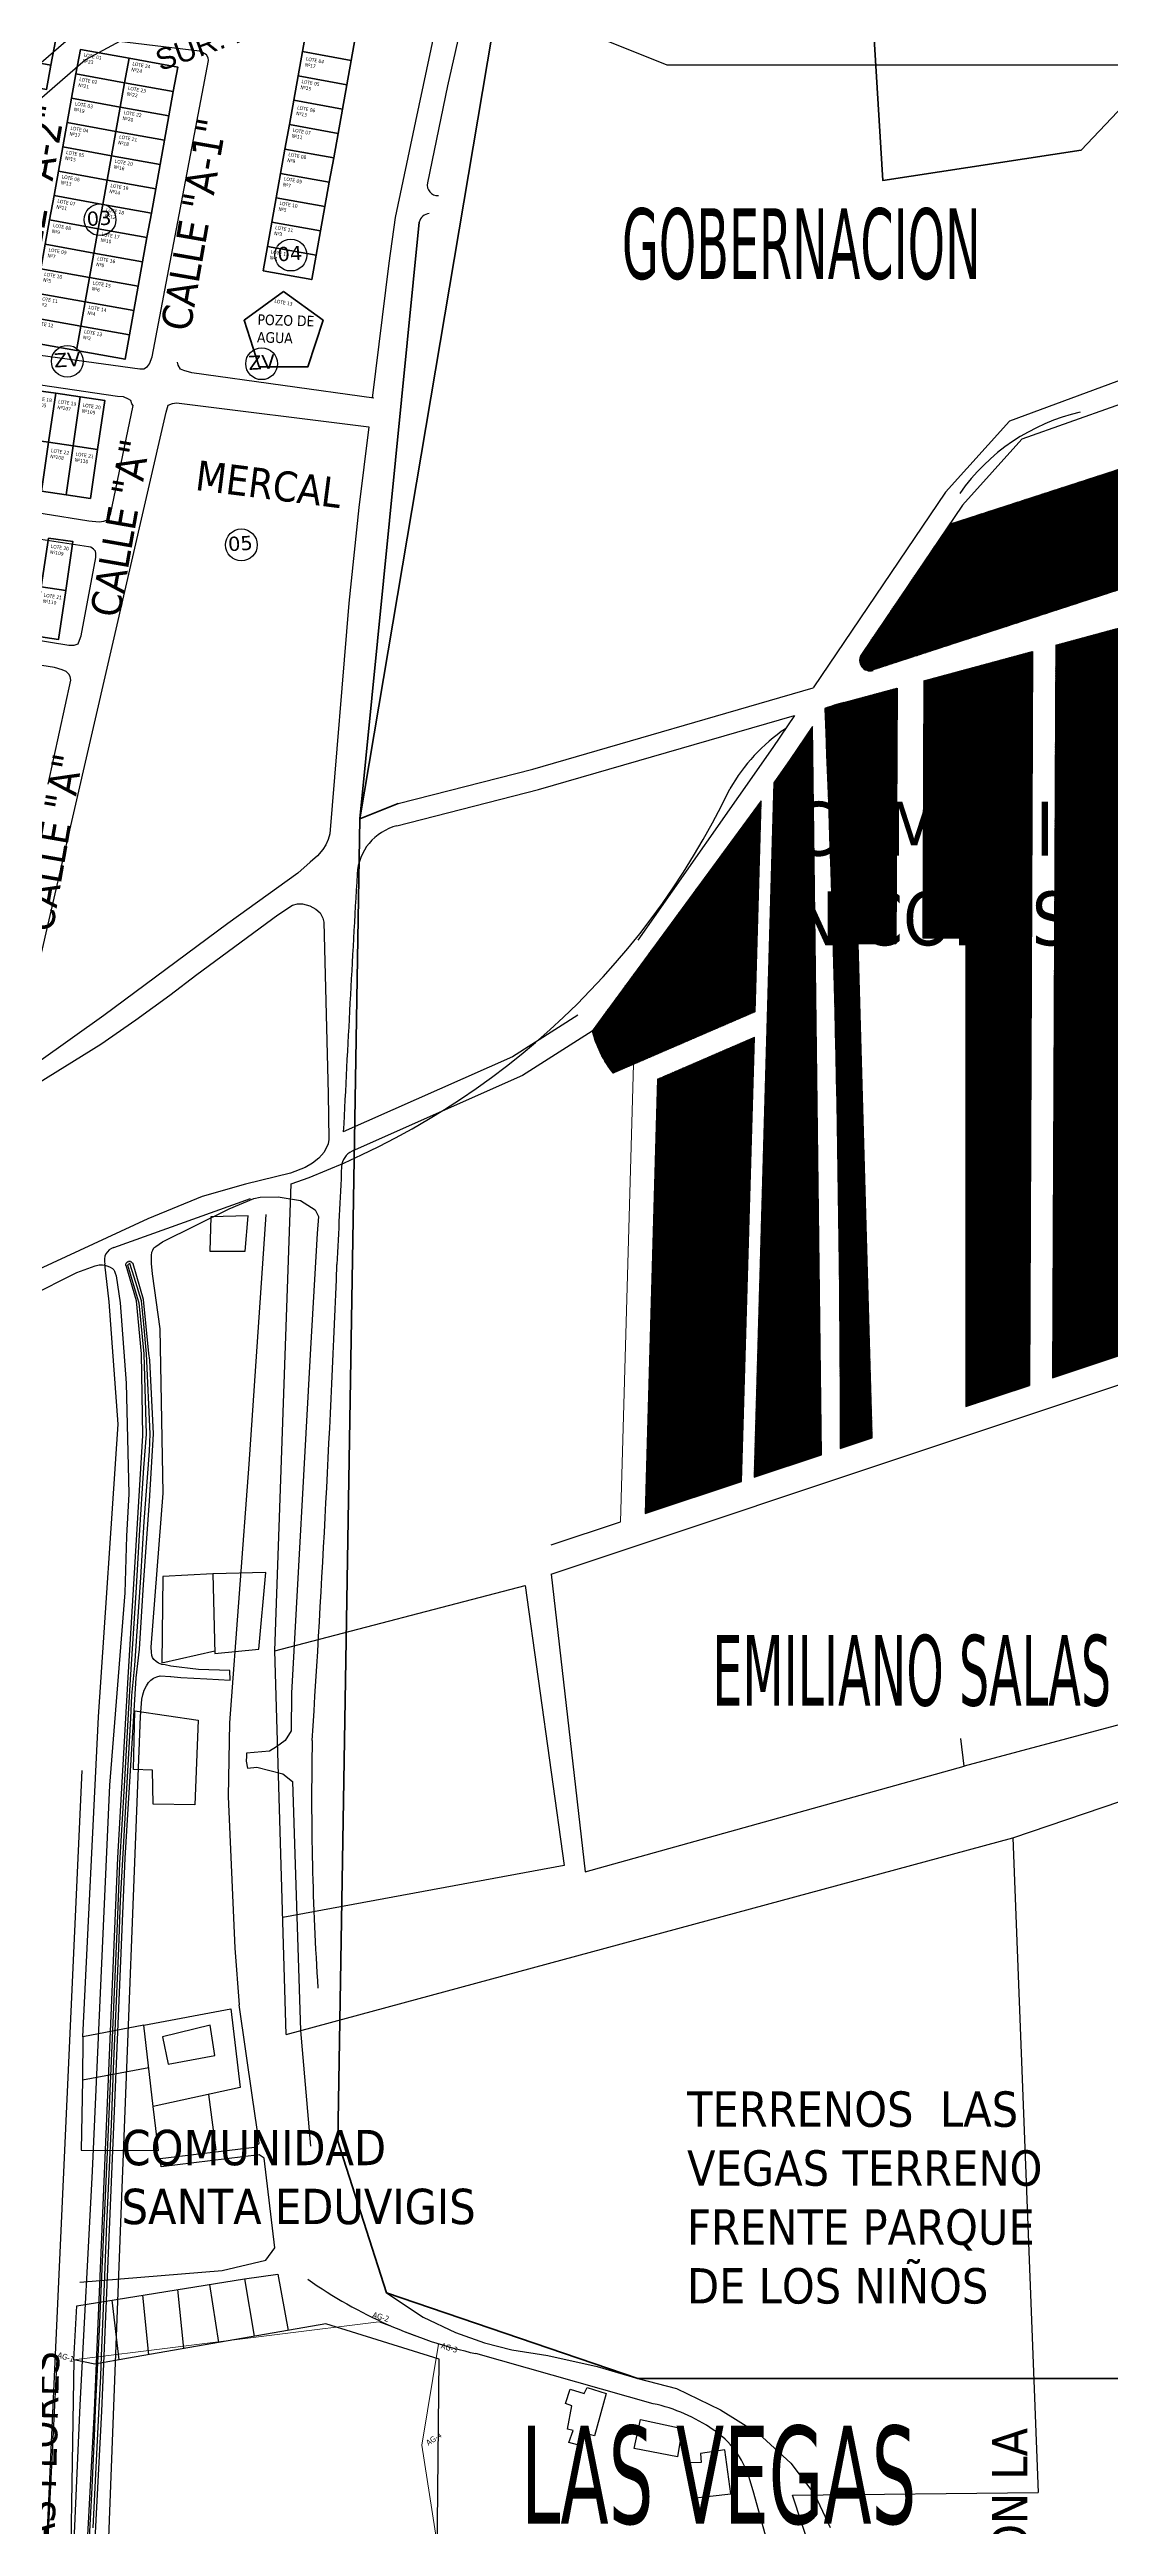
# Model space of a CAD drawing. Header units: metres. Extents: x 2 to 659295185, y -28 to 1124222152.
# Drawn here: x 658938 to 659239, y 1122897 to 1123598 of the extents above; entities that cross this region are included whole.
import ezdxf
from ezdxf.enums import TextEntityAlignment as Align

# ---------------------------------------------------------------- set-up
doc = ezdxf.new("R2010")
doc.units = ezdxf.units.M
doc.header["$MEASUREMENT"] = 0
for name, color, linetype in [('CALLES', 1, 'CONTINUOUS'), ('Cota', 3, 'CONTINUOUS'), ('CURVAS', 2, 'CONTINUOUS'), ('División Parroquial', 130, 'CONTINUOUS'), ('FORMATO', 7, 'CONTINUOUS'), ('LOTES DE TERRENO PARA URBANIZAR', 1, 'CONTINUOUS'), ('MANZANA', 30, 'CONTINUOUS'), ('Numero de manzana', 6, 'CONTINUOUS'), ('Parcelas', 140, 'CONTINUOUS'), ('TEXTOS', 7, 'CONTINUOUS')]:
    doc.layers.add(name, color=color, linetype=linetype)
doc.styles.add('ARIAL', font='txt')
doc.styles.add('ROMAN', font='verdana.ttf')
doc.styles.get("Standard").update_dxf_attribs({"font": 'tahoma.ttf'})
pattern_1 = [(45, (0, 0), (-0.088388347648, 0.088388347648), [])]

msp = doc.modelspace()

# ---------------------------------------------------------------- hatches: boundary and pattern name
at = {"layer": 'División Parroquial', "lineweight": 0, "transparency": 33554666}
h = msp.add_hatch(dxfattribs=at)
h.set_pattern_fill('ANSI31', color=256)
h.set_pattern_definition(pattern_1)
h.paths.add_polyline_path([(659281.9616, 1123241.8146), (659312.9616, 1123252.1524), (659313.8819, 1123406.2536), (659282.8819, 1123406.2536)])
edge = h.paths.add_edge_path()
edge.add_line((659170.5061, 1123421.8479), (659361.665, 1123484.1999))
edge.add_line((659361.665, 1123484.1999), (659347.3936, 1123513.4051))
edge.add_line((659347.3936, 1123513.4051), (659192.9847, 1123463.3793))
edge.add_line((659192.9847, 1123463.3793), (659168.0224, 1123426.5304))
edge.add_arc((659170.5061, 1123424.8479), 3, 145.8853364, 270)
h.paths.add_polyline_path([(659258.6938, 1123438.7774), (659257.6503, 1123413.4687), (659324.2914, 1123418.097), (659325.2117, 1123456.786)])
h.paths.add_polyline_path([(659301.5714, 1123447.4904), (659314.8008, 1123451.4017), (659314.7433, 1123451.4017), (659301.6289, 1123447.4904)], flags=16)
h.paths.add_polyline_path([(659256.7316, 1123233.4011), (659274.0616, 1123239.1802), (659274.9819, 1123406.2536), (659257.6519, 1123406.2536)])
h.paths.add_polyline_path([(659222.1205, 1123221.8591), (659250.4069, 1123231.2919), (659251.3109, 1123436.7786), (659223.0323, 1123429.1226)])
h.paths.add_polyline_path([(659216.4887, 1123427.351), (659185.718, 1123419.0204), (659185.4001, 1123346.2259), (659197.6001, 1123346.2259), (659197.6001, 1123213.6822), (659215.5751, 1123219.6764)])
edge = h.paths.add_edge_path()
edge.add_line((659178.0925, 1123416.9559), (659163.0208, 1123412.8755))
edge.add_arc((659175.4093, 1123363.048), 51.3445, 103.9623085, 110.2311664)
edge.add_arc((654069.532, 1123200.8901), 5092.4675, 0.0103533, 2.3671668, ccw=False)
edge.add_line((659161.9995, 1123201.8103), (659171.0984, 1123204.8445))
edge.add_line((659171.0984, 1123204.8445), (659167.0647, 1123344.6566))
edge.add_line((659167.0647, 1123344.6566), (659177.7747, 1123344.6566))
edge.add_line((659177.7747, 1123344.6566), (659178.0925, 1123416.9559))
h = msp.add_hatch(dxfattribs=at)
h.set_pattern_fill('ANSI31', color=256)
h.set_pattern_definition(pattern_1)
h.paths.add_polyline_path([(659154.1655, 1123406.0751), (659147.8882, 1123396.8087), (659143.232, 1123390.1708), (659137.621, 1123193.6807), (659156.7125, 1123200.0472)])
h = msp.add_hatch(dxfattribs=at)
h.set_pattern_fill('ANSI31', color=256)
h.set_pattern_definition(pattern_1)
h.paths.add_polyline_path([(659139.6601, 1123385.0786), (659091.7862, 1123319.9454, 0.10689416), (659097.7024, 1123308.0157), (659137.9209, 1123325.384)])
h.paths.add_polyline_path([(659137.7112, 1123318.1845), (659110.3308, 1123306.3603), (659106.842, 1123183.4167), (659134.0491, 1123192.4895)])

# ---------------------------------------------------------------- linework, layer by layer
at = {"layer": 'CURVAS', "lineweight": 0}
for p, q in [((658945.1068, 1122943.9348), (659031.435, 1122954.7258)), ((659031.435, 1122954.7258), (659048.2889, 1122948.4056)), ((659048.2889, 1122948.4056), (659043.5494, 1122919.7955)), ((658943.6816, 1122857), (658945.1068, 1122943.9348)), ((659043.5494, 1122919.7955), (659051.345, 1122870.407))]:
    msp.add_line(p, q, dxfattribs=at)
at = {"layer": 'División Parroquial', "color": 1, "flags": 128}
for points in [[(658967.8049, 1123605.1841), (658948.3364, 1123594.7162), (658925.883, 1123575.2602), (658906.4146, 1123563.2926), (658892.9409, 1123561.8029), (658868.9867, 1123561.8029), (658862.992, 1123561.8029), (658843.5318, 1123561.8029), (658830.0498, 1123561.8029), (658815.0836, 1123567.7817), (658800.1091, 1123587.2377), (658797.1159, 1123611.1729)], [(658802.3615, 1123599.2392), (658817.336, 1123579.7831), (658832.3022, 1123573.8043), (658845.7842, 1123573.8043), (658865.2444, 1123573.8043), (658871.2391, 1123573.8043), (658895.1933, 1123573.8043), (658908.667, 1123575.294), (658928.1354, 1123587.2616), (658950.5888, 1123606.7176)], [(659261.2745, 1123593.2165), (659214.8586, 1123593.2165), (659189.4037, 1123593.2165), (659157.9623, 1123593.2165), (659113.0389, 1123593.2165), (659083.0983, 1123605.1841)]]:
    msp.add_lwpolyline(points, dxfattribs=at)
at = {"layer": 'LOTES DE TERRENO PARA URBANIZAR', "color": 1, "lineweight": 40}
msp.add_lwpolyline([(659072.7894, 1123657.4842), (659026, 1123380), (659019.7909, 1123005.829), (659033.5997, 1122962.9141), (659104.7201, 1122938.6791), (659352.0639, 1122938.6791), (659346.6933, 1123609.9467), (659281.6065, 1123623.4935), (659230.2389, 1123569.2158), (659174.1052, 1123560.5751), (659170.6812, 1123616.2251), (659162.9685, 1123643.6172), (659168.3503, 1123665.9503), (659167.5241, 1123679.5991), (659155.9311, 1123690.3511), (659146.8233, 1123689.1111), (659131.9223, 1123666.778), (659095.9791, 1123648.1586), (659081.4161, 1123662.6427), (659072.1816, 1123667.5974), (659072.7894, 1123657.4842)], dxfattribs=at)
at = {"layer": 'MANZANA'}
for p, q in [((659063.9653, 1123645.81), (659050.8467, 1123587.4106)), ((659050.8467, 1123587.4106), (659045.167, 1123559.9248)), ((659353.247, 1123545.4375), (659209.9363, 1123492.4973)), ((659358.3983, 1123539.0075), (659213.4292, 1123487.4093)), ((659209.9363, 1123492.4973), (659191.8504, 1123472.4029)), ((659213.4292, 1123487.4093), (659196.5863, 1123468.6959)), ((659191.8504, 1123472.4029), (659154.3467, 1123417.0407)), ((659196.5863, 1123468.6959), (659168.0224, 1123426.5304)), ((659223.0323, 1123429.1226), (659251.3109, 1123436.7786)), ((659223.0323, 1123429.1226), (659222.1205, 1123221.8591)), ((659185.718, 1123419.0204), (659216.4887, 1123427.351)), ((659216.4887, 1123427.351), (659215.5751, 1123219.6764)), ((659075.0523, 1123394.0835), (659154.3467, 1123417.0407)), ((659163.0208, 1123412.8755), (659178.0925, 1123416.9559)), ((659178.0925, 1123416.9559), (659177.7747, 1123344.6566)), ((659185.718, 1123419.0204), (659185.4001, 1123346.2259)), ((659076.6304, 1123388.2939), (659149.0829, 1123409.2703)), ((659149.0829, 1123409.2703), (659142.9481, 1123400.2143)), ((659142.9481, 1123400.2143), (659104.703, 1123345.6917)), ((659154.1655, 1123406.0751), (659147.8882, 1123396.8087)), ((659036.914, 1123384.3286), (659075.0523, 1123394.0835)), ((659147.8882, 1123396.8087), (659143.232, 1123390.1708)), ((659036.5342, 1123378.0383), (659076.6304, 1123388.2939)), ((659139.6601, 1123385.0786), (659091.7862, 1123319.9454)), ((659087.7212, 1123324.4686), (659069.2604, 1123312.6819)), ((659091.7862, 1123319.9454), (659072.1089, 1123307.3819)), ((659069.2604, 1123312.6819), (659021.3559, 1123291.3987)), ((659072.1089, 1123307.3819), (659023.8382, 1123285.9361))]:
    msp.add_line(p, q, dxfattribs=at)
at = {"layer": 'MANZANA', "lineweight": -2}
for p, q in [((659053.0846, 1123630.7982), (659041.8126, 1123577.4391)), ((658980.6944, 1123597.185), (658939.9104, 1123602.094)), ((658981.4612, 1123596.8551), (658980.6944, 1123597.185)), ((658982.6651, 1123596.2052), (658981.4612, 1123596.8551)), ((658967.2701, 1123510.7526), (658983.2258, 1123594.5456)), ((658983.1104, 1123595.3154), (658982.6651, 1123596.2052)), ((658983.2258, 1123594.5456), (658983.1104, 1123595.3154)), ((659041.8126, 1123577.4391), (659036.0157, 1123550.0946)), ((659036.0157, 1123550.0946), (659034.2181, 1123537.2572)), ((659034.2181, 1123537.2572), (659029.5456, 1123499.0631)), ((658957.4576, 1123499.5349), (658813.6006, 1123520.4607)), ((658930.1226, 1123511.9124), (658963.7821, 1123507.3033)), ((658963.7821, 1123507.3033), (658964.8788, 1123507.3133)), ((658964.8788, 1123507.3133), (658965.9673, 1123507.9832)), ((658965.9673, 1123507.9832), (658966.5115, 1123508.753)), ((658966.5115, 1123508.753), (658967.2701, 1123510.7526)), ((658974.6254, 1123508.3531), (658974.4028, 1123509.2329)), ((658975.2851, 1123507.2433), (658974.6254, 1123508.3531)), ((658976.1674, 1123506.8034), (658975.2851, 1123507.2433)), ((658978.468, 1123506.1536), (658976.1674, 1123506.8034)), ((659030, 1123499), (658978.468, 1123506.1536)), ((658959.1067, 1123499.4349), (658957.4576, 1123499.5349)), ((658960.5333, 1123498.7751), (658959.1067, 1123499.4349)), ((658961.1929, 1123498.3352), (658960.5333, 1123498.7751)), ((658961.5228, 1123497.4553), (658961.1929, 1123498.3352)), ((658928.9352, 1123311.7231), (658971.1787, 1123495.0658)), ((658955.4209, 1123466.1217), (658961.8526, 1123496.8955)), ((658961.8526, 1123496.8955), (658961.5228, 1123497.4553)), ((658971.1787, 1123495.0658), (658971.8218, 1123497.0554)), ((658971.8218, 1123497.0554), (658973.0257, 1123497.5053)), ((658973.0257, 1123497.5053), (658974.1224, 1123497.7253)), ((658974.1224, 1123497.7253), (659028.5508, 1123490.9312)), ((658808.7108, 1123486.5976), (658949.2859, 1123464.3321)), ((659028.5508, 1123490.9312), (659025.7579, 1123468.1013)), ((658949.2117, 1123456.9136), (658810.1703, 1123478.5292)), ((658949.2859, 1123464.3321), (658952.2462, 1123464.0121)), ((658952.2462, 1123464.0121), (658953.5655, 1123464.2321)), ((658953.5655, 1123464.2321), (658954.3324, 1123464.4621)), ((658954.3324, 1123464.4621), (658954.9838, 1123465.1319)), ((658954.9838, 1123465.1319), (658955.4209, 1123466.1217)), ((659025.7579, 1123468.1013), (659022.9213, 1123440.9868)), ((658949.8714, 1123456.8136), (658949.2117, 1123456.9136)), ((658950.6383, 1123456.2637), (658949.8714, 1123456.8136)), ((658951.1907, 1123455.7138), (658950.6383, 1123456.2637)), ((658805.363, 1123451.7446), (658943.6375, 1123429.1292)), ((658947.1338, 1123431.7987), (658951.3062, 1123453.9442)), ((658951.3062, 1123455.044), (658951.1907, 1123455.7138)), ((658951.3062, 1123453.9442), (658951.3062, 1123455.044)), ((658939.6136, 1123422.8105), (658802.1059, 1123444.4261)), ((659022.9213, 1123440.9868), (659017.5121, 1123375.7101)), ((658943.6375, 1123429.1292), (658945.1713, 1123429.1392)), ((658945.1713, 1123429.1392), (658946.268, 1123429.4792)), ((658946.268, 1123429.4792), (658946.6968, 1123430.579)), ((658946.6968, 1123430.579), (658947.1338, 1123431.7987)), ((658941.807, 1123422.1507), (658939.6136, 1123422.8105)), ((658942.9037, 1123421.7208), (658941.807, 1123422.1507)), ((658943.6788, 1123420.9509), (658942.9037, 1123421.7208)), ((658937.7912, 1123389.8372), (658944.2312, 1123419.1813)), ((658944.0086, 1123420.2811), (658943.6788, 1123420.9509)), ((658944.2312, 1123419.1813), (658944.0086, 1123420.2811)), ((659016.4319, 1123372.6108), (659015.5578, 1123371.281)), ((659017.0833, 1123374.1604), (659016.4319, 1123372.6108)), ((659017.5121, 1123375.7101), (659017.0833, 1123374.1604)), ((659011.9626, 1123367.7217), (659008.4664, 1123364.6124)), ((659014.0323, 1123369.5014), (659011.9626, 1123367.7217)), ((659015.5578, 1123371.281), (659014.0323, 1123369.5014)), ((659008.4664, 1123364.6124), (658988.7011, 1123350.3653)), ((658979.8863, 1123335.9482), (659002.8262, 1123352.8648)), ((659002.8262, 1123352.8648), (659006.9739, 1123355.5342)), ((659006.9739, 1123355.5342), (659008.4004, 1123355.9841)), ((659008.4004, 1123355.9841), (659009.8187, 1123355.9841)), ((659009.8187, 1123355.9841), (659011.9049, 1123355.3343)), ((659011.9049, 1123355.3343), (659013.5541, 1123354.4545)), ((659013.5541, 1123354.4545), (659014.7662, 1123353.3547)), ((659014.7662, 1123353.3547), (659015.5413, 1123351.925)), ((659015.5413, 1123351.925), (659015.8711, 1123350.7052)), ((658988.7011, 1123350.3653), (658953.5326, 1123324.3306)), ((659015.8711, 1123350.7052), (659017.075, 1123302.1551)), ((658962.6277, 1123323.1508), (658972.2424, 1123330.0494)), ((658972.2424, 1123330.0494), (658979.8863, 1123335.9482)), ((658953.5326, 1123324.3306), (658935.1773, 1123311.1933)), ((658952.6915, 1123316.2522), (658962.6277, 1123323.1508)), ((658932.3655, 1123303.5448), (658952.6915, 1123316.2522)), ((659017.075, 1123302.1551), (659017.2399, 1123289.2177)), ((659017.0256, 1123287.998), (659015.9454, 1123285.6784)), ((659017.2399, 1123289.2177), (659017.0256, 1123287.998)), ((659010.5938, 1123281.3393), (659006.4379, 1123279.7697)), ((659012.6718, 1123282.5591), (659010.5938, 1123281.3393)), ((659014.4199, 1123284.0088), (659012.6718, 1123282.5591)), ((659015.9454, 1123285.6784), (659014.4199, 1123284.0088)), ((658993.6321, 1123276.6203), (658981.3705, 1123273.131)), ((659006.4379, 1123279.7697), (658993.6321, 1123276.6203)), ((658981.3705, 1123273.131), (658966.058, 1123266.7623)), ((658970.1479, 1123260.2536), (658989.0557, 1123269.6317)), ((658989.0557, 1123269.6317), (658996.0564, 1123272.5311)), ((658996.0564, 1123272.5311), (658997.8127, 1123272.981)), ((658997.8127, 1123272.981), (659002.9581, 1123273.011)), ((659002.9581, 1123273.011), (659009.2085, 1123272.0412)), ((659009.2085, 1123272.0412), (659013.3891, 1123269.4018)), ((659013.3891, 1123269.4018), (659014.3786, 1123267.4222)), ((659014.3786, 1123267.4222), (659013.9663, 1123262.6631)), ((658966.058, 1123266.7623), (658910.8356, 1123241.2975)), ((658968.2844, 1123259.0239), (658970.1479, 1123260.2536)), ((659013.9663, 1123262.6631), (659012.0286, 1123230.1398)), ((658945.9629, 1123251.6254), (658951.1083, 1123253.535)), ((658951.1083, 1123253.535), (658952.205, 1123253.7549)), ((658952.205, 1123253.7549), (658953.1862, 1123253.7649)), ((658953.1862, 1123253.7649), (658953.8459, 1123253.655)), ((658953.8459, 1123253.655), (658954.7282, 1123253.435)), ((658954.7282, 1123253.435), (658955.3796, 1123253.1051)), ((658955.3796, 1123253.1051), (658956.0393, 1123252.7751)), ((658967.0887, 1123256.4744), (658967.1959, 1123257.3642)), ((658967.097, 1123255.5946), (658967.0887, 1123256.4744)), ((658967.1052, 1123254.1549), (658967.097, 1123255.5946)), ((658967.3361, 1123251.2854), (658967.1052, 1123254.1549)), ((658967.1959, 1123257.3642), (658967.4186, 1123257.9141)), ((658967.4186, 1123257.9141), (658967.7401, 1123258.584)), ((658967.7401, 1123258.584), (658968.2844, 1123259.0239)), ((658932.4067, 1123244.8168), (658945.9629, 1123251.6254)), ((658956.0393, 1123252.7751), (658956.3691, 1123252.3352)), ((658956.3691, 1123252.3352), (658956.5918, 1123252.0053)), ((658956.5918, 1123252.0053), (658956.8144, 1123251.4554)), ((658956.8144, 1123251.4554), (658957.037, 1123250.6856)), ((658957.037, 1123250.6856), (658958.1667, 1123243.0571)), ((658969.4883, 1123235.6986), (658967.3361, 1123251.2854)), ((658958.1667, 1123243.0571), (658959.9148, 1123220.2818)), ((658970.3541, 1123189.1381), (658969.4883, 1123235.6986)), ((659012.0286, 1123230.1398), (659006.6523, 1123132.5596)), ((658959.9148, 1123220.2818), (658960.5992, 1123188.9881)), ((658960.5992, 1123188.9881), (658959.9973, 1123177.0406)), ((658966.9321, 1123145.6569), (658970.3541, 1123189.1381)), ((658959.9973, 1123177.0406), (658959.519, 1123160.9938)), ((658959.519, 1123160.9938), (658955.157, 1123106.5649)), ((658967.0475, 1123144.2172), (658966.9321, 1123145.6569)), ((658967.1629, 1123143.2274), (658967.0475, 1123144.2172)), ((658967.3856, 1123142.6676), (658967.1629, 1123143.2274)), ((658967.7154, 1123142.1177), (658967.3856, 1123142.6676)), ((658968.3751, 1123141.5678), (658967.7154, 1123142.1177)), ((658969.0347, 1123141.1279), (658968.3751, 1123141.5678)), ((658970.0242, 1123140.698), (658969.0347, 1123141.1279)), ((658965.0108, 1123133.4794), (658965.6622, 1123134.6992)), ((658965.6622, 1123134.6992), (658966.2064, 1123135.589)), ((658966.2064, 1123135.589), (658966.8661, 1123136.2589)), ((658966.8661, 1123136.2589), (658967.6247, 1123136.8088)), ((658967.6247, 1123136.8088), (658968.6142, 1123137.2587)), ((658968.6142, 1123137.2587), (658969.4883, 1123137.4786)), ((658969.4883, 1123137.4786), (658972.4485, 1123137.2787)), ((658970.8983, 1123140.588), (658970.0242, 1123140.698)), ((658972.5392, 1123140.258), (658970.8983, 1123140.588)), ((658972.4485, 1123137.2787), (658972.5557, 1123137.2787)), ((658980.3233, 1123139.2982), (658972.5392, 1123140.258)), ((658972.5557, 1123137.2787), (658975.4088, 1123137.0687)), ((658975.4088, 1123137.0687), (658982.7476, 1123136.6588)), ((658989.2041, 1123139.0083), (658980.3233, 1123139.2982)), ((658982.7476, 1123136.6588), (658989.3278, 1123136.2489)), ((658989.3278, 1123136.2489), (658989.2041, 1123139.0083)), ((658963.9471, 1123125.961), (658964.3676, 1123130.9399)), ((658964.3676, 1123130.9399), (658964.582, 1123132.1497)), ((658964.582, 1123132.1497), (658965.0108, 1123133.4794)), ((659006.6523, 1123132.5596), (659006.5946, 1123121.9418)), ((658958.5378, 1122987.6791), (658963.9471, 1123125.961)), ((659006.5946, 1123121.9418), (659004.8547, 1123119.1723)), ((658993.9125, 1123114.8132), (658993.8135, 1123113.3735)), ((658993.8135, 1123113.3735), (658994.2588, 1123111.3839)), ((659000.4844, 1123116.163), (658993.9125, 1123115.5831)), ((658993.9125, 1123115.5831), (658993.9125, 1123114.8132)), ((659002.4469, 1123117.3927), (659000.4844, 1123116.163)), ((659004.8547, 1123119.1723), (659002.4469, 1123117.3927)), ((658955.157, 1123106.5649), (658950.2754, 1122997.3771)), ((658994.2588, 1123111.3839), (658996.8892, 1123111.6139)), ((658996.8892, 1123111.6139), (659004.2363, 1123109.7643)), ((659004.2363, 1123109.7643), (659006.9904, 1123107.5647)), ((659006.9904, 1123107.5647), (659009.2745, 1123037.129)), ((659009.2745, 1123037.129), (659012.0533, 1123004.3957)), ((658950.2754, 1122997.3771), (658946.738, 1122931.1106)), ((658954.8189, 1122888.6793), (658958.5378, 1122987.6791)), ((659033.5997, 1122962.9141), (659043.9317, 1122955.9856)), ((659043.9317, 1122955.9856), (659053.1588, 1122951.7164)), ((659053.1588, 1122951.7164), (659061.281, 1122948.767)), ((659061.281, 1122948.767), (659069.0651, 1122946.8074)), ((659069.0651, 1122946.8074), (659079.2652, 1122945.1978)), ((659079.2652, 1122945.1978), (659093.2007, 1122942.0484)), ((658936.128, 1122858.56), (658940.316, 1122944.234)), ((659093.2007, 1122942.0484), (659104.7201, 1122938.6791)), ((659104.7201, 1122938.6791), (659115.6871, 1122935.8497)), ((658946.738, 1122931.1106), (658939.4734, 1122767.064)), ((659115.6871, 1122935.8497), (659128.0971, 1122929.8209)), ((659128.0971, 1122929.8209), (659138.8662, 1122923.1222)), ((659138.8662, 1122923.1222), (659148.0025, 1122914.7539)), ((659148.0025, 1122914.7539), (659154.8301, 1122905.7158)), ((659154.8301, 1122905.7158), (659159.1509, 1122896.5577))]:
    msp.add_line(p, q, dxfattribs=at)
at = {"layer": 'MANZANA', "lineweight": 0}
for p, q in [((659347.3936, 1123513.4051), (659192.9847, 1123463.3793)), ((659361.6927, 1123484.2089), (659170.5061, 1123421.8479)), ((659156.7125, 1123200.0472), (659154.1655, 1123406.0751)), ((659143.232, 1123390.1708), (659137.621, 1123193.6807)), ((659139.6601, 1123385.0786), (659137.9209, 1123325.384)), ((659177.7747, 1123344.6566), (659167.0647, 1123344.6566)), ((659171.0984, 1123204.8445), (659167.0647, 1123344.6566)), ((659185.4001, 1123346.2259), (659197.6001, 1123346.2259)), ((659197.6001, 1123346.2259), (659197.6001, 1123213.6822)), ((659137.9209, 1123325.384), (659097.7024, 1123308.0157)), ((659137.7167, 1123318.1869), (659110.3308, 1123306.3603)), ((659137.7112, 1123318.1845), (659134.0491, 1123192.4895)), ((659103.5204, 1123310.5282), (659099.8275, 1123181.0775)), ((659110.3308, 1123306.3603), (659106.842, 1123183.4167))]:
    msp.add_line(p, q, dxfattribs=at)
at = {"layer": 'MANZANA', "lineweight": 40}
msp.add_lwpolyline([(659042.8754, 1123548.8353), (659026, 1123380), (659036.914, 1123384.3286)], dxfattribs=at)
at = {"layer": 'MANZANA'}
for points in [[(659001.9675, 1123144.6067), (659006.569, 1123276.6704)], [(658956.4124, 1123258.7434), (658995.101, 1123272.606)], [(658983.8206, 1123267.3509), (658983.5941, 1123257.6561), (658993.606, 1123257.6561), (658994.4214, 1123267.668), (658983.8206, 1123267.3509)], [(658947.601, 1123035.378), (658952.0407, 1123125.893), (658957.6582, 1123208.7064), (658955.1213, 1123243.3178), (658953.8528, 1123254.0092)], [(659080.1934, 1123166.2339), (659312.9616, 1123243.8562)], [(659222.1205, 1123221.8591), (659250.4069, 1123231.2919)], [(659197.6001, 1123213.6822), (659215.5751, 1123219.6764)], [(659161.9995, 1123201.8103), (659171.0984, 1123204.8445)], [(659137.621, 1123193.6807), (659156.7125, 1123200.0472)], [(659106.842, 1123183.4167), (659134.0491, 1123192.4895)], [(659080.1934, 1123174.53), (659099.8275, 1123181.0775)], [(659005.1886, 1123036.0108), (659001.9675, 1123144.6067), (659072.8309, 1123163.0128), (659083.8746, 1123083.8666), (659004.2063, 1123069.1263)], [(659080.1934, 1123166.2339), (659089.8566, 1123082.026), (659197.072, 1123111.9359), (659196.1517, 1123119.7585)], [(659300.6063, 1123139.5451), (659197.072, 1123111.9359)], [(659210.8766, 1123091.6892), (659312.5702, 1123126.2007), (659318.5522, 1123024.9672)], [(658345.5346, 1121765.0271), (658588.708, 1121736.4184), (658883.597, 1122023.6051), (658906.7039, 1122042.3107), (658921.0082, 1122534.1592), (658947.4162, 1123110.7331)], [(659005.1886, 1123036.0108), (659210.8766, 1123091.6892), (659218.0099, 1122906.3926)], [(659047.7454, 1122869.6622), (659048.474, 1122944.1725), (659016.3945, 1122954.1527), (658960.5525, 1122944.4101), (658951.0474, 1122942.7467), (658945.1068, 1122943.9348), (658943.681, 1122856.9638), (659026.2102, 1122869.0759)], [(659109.0679, 1122931.5563), (659058.9113, 1122945.7059)], [(659148.0658, 1122850.2244), (659145.65, 1122877.0282), (659137.5974, 1122906.2479), (659136.2169, 1122910.6193)], [(659158.9294, 1122874.1373), (659148.5035, 1122905.6324), (659218.0099, 1122906.3926)]]:
    msp.add_lwpolyline(points, dxfattribs=at)
at = {"layer": 'MANZANA', "linetype": 'Continuous', "lineweight": -2}
for points in [[(658947.175, 1122858.8953), (658950.9104, 1122929.5809), (658957.5565, 1123085.9991), (658957.5565, 1123085.9991), (658957.5565, 1123085.9991), (658960.5003, 1123136.9987), (658960.5003, 1123136.9987), (658960.5003, 1123136.9987), (658964.582, 1123205.4848), (658964.2604, 1123228.5901), (658962.7679, 1123243.627), (658959.8736, 1123253.575), (658959.7664, 1123253.575), (658959.7664, 1123253.685), (658959.7664, 1123253.7949), (658959.7664, 1123253.9049), (658959.7664, 1123253.9049), (658959.7582, 1123254.0149), (658959.8736, 1123254.1249), (658959.8736, 1123254.1249), (658959.8736, 1123254.2348), (658959.9808, 1123254.3448), (658959.9808, 1123254.3448), (658960.088, 1123254.4548), (658960.088, 1123254.4548), (658960.1952, 1123254.5648), (658960.1952, 1123254.5648), (658960.3106, 1123254.6748), (658960.3106, 1123254.6748), (658960.4178, 1123254.6748), (658960.525, 1123254.7947), (658960.6322, 1123254.7947), (658960.6322, 1123254.7947), (658960.7477, 1123254.7947), (658960.8549, 1123254.7947), (658960.9621, 1123254.7947), (658960.9621, 1123254.7947), (658961.0775, 1123254.7947), (658961.1847, 1123254.6848), (658961.2919, 1123254.6848), (658961.2919, 1123254.6848), (658961.4073, 1123254.5748), (658961.4073, 1123254.5748), (658961.5145, 1123254.4648), (658961.5145, 1123254.4648), (658961.6217, 1123254.3548), (658961.6217, 1123254.3548), (658961.7372, 1123254.2448), (658961.7372, 1123254.1349), (658961.7372, 1123254.1349), (658964.7387, 1123244.0769), (658964.7387, 1123244.0769), (658964.7387, 1123243.9669), (658964.7387, 1123243.9669), (658966.2312, 1123228.71), (658966.2312, 1123228.71), (658966.462, 1123226.8304), (658967.534, 1123205.9347), (658966.4208, 1123186.9086), (658964.6562, 1123163.3433), (658963.5348, 1123145.0871), (658962.5865, 1123136.8987), (658959.5273, 1123085.8991), (658952.8811, 1122929.481), (658952.8811, 1122929.481), (658949.253, 1122858.7953)], [(658950.5146, 1122896.3977), (658952.2215, 1122930.6907), (658952.7327, 1122939.3189), (658952.9224, 1122945.0778), (658953.714, 1122965.3237), (658954.3984, 1122982.4602), (658955.7012, 1123010.5644), (658956.2867, 1123026.2712), (658957.7792, 1123060.4543), (658958.2657, 1123073.9515), (658961.2094, 1123125.5011), (658961.5145, 1123131.9197), (658962.3556, 1123140.438), (658963.3781, 1123155.5949), (658963.9965, 1123165.3329), (658965.019, 1123181.1497), (658966.462, 1123201.0657), (658966.6599, 1123205.9347), (658965.6869, 1123228.6001), (658964.8788, 1123236.9984), (658964.1944, 1123243.637), (658962.1907, 1123250.2657), (658960.9703, 1123254.1249), (658960.3106, 1123253.7949), (658962.9823, 1123244.5168), (658963.4276, 1123243.0771), (658964.9201, 1123228.6001), (658965.5632, 1123205.9247), (658964.8376, 1123196.3066), (658963.609, 1123177.2705), (658962.5865, 1123161.0138), (658961.0528, 1123136.4488), (658960.5415, 1123128.3705), (658959.3294, 1123106.3549), (658958.0018, 1123084.4494), (658957.3092, 1123067.4229), (658956.3197, 1123043.7477), (658954.6293, 1123004.8056), (658952.6338, 1122961.4444), (658952.3369, 1122954.4759), (658951.133, 1122929.8009), (658950.8362, 1122922.2824), (658950.5311, 1122916.0837), (658950.1353, 1122907.7954), (658949.121, 1122888.3193)]]:
    msp.add_lwpolyline(points, dxfattribs=at)
at = {"layer": 'MANZANA'}
for centre, radius, start, end in [((659048.1049, 1123559.3177), 3, 168.3246189, 273.0041865), ((659045.8134, 1123548.2282), 3, 93.0041865, 168.3246189), ((659242.9239, 1123439.1158), 57.4466, 103.087905, 145.00397), ((659170.5061, 1123424.8479), 3, 145.8853364, 286.1829082), ((659175.4093, 1123363.048), 51.3445, 103.962308, 110.2311664), ((659175.4093, 1123363.048), 51.3445, 124.2280193, 150.299541), ((658933.2891, 1123483.0239), 218.9788, 289.550894, 334.423531), ((659040.2512, 1123363.5062), 15, 104.3472404, 176.6974594), ((668214.369, 1122834.1217), 9204.3789, 176.69745943, 177.1523519), ((668214.369, 1122834.1217), 9204.3789, 177.21336001, 177.38631543), ((659025.8683, 1123281.3667), 5, 113.954713, 177.21336), ((658957.5243, 1123255.0832), 3.8253, 106.897465, 196.305028), ((653016.2061, 1123498.9016), 6008.3583, 356.37636399, 357.66259313), ((659827.9852, 1123102.8165), 815.5969, 178.851788, 183.7773858), ((659088.1293, 1123076.2033), 133.7283, 234.926576, 257.379788), ((659098.8427, 1122884.5434), 48.112, 55.500152, 77.729406), ((659111.8209, 1122902.9878), 25.5618, 17.370748, 56.057658)]:
    msp.add_arc(centre, radius, start, end, dxfattribs=at)
at = {"layer": 'MANZANA', "lineweight": 0}
for centre, radius, start, end in [((654069.532, 1123200.8901), 5092.4675, 0.0103533, 2.3671668), ((659122.3262, 1123327.6589), 31.499, 194.1748316, 218.5804941)]:
    msp.add_arc(centre, radius, start, end, dxfattribs=at)
at = {"layer": 'Numero de manzana', "lineweight": -2}
for centre in [(658952.5001, 1123549.5001), (659006.5001, 1123539.5001), (658943.211, 1123509.454), (658998.2289, 1123508.7537), (658992.5001, 1123457.5001)]:
    msp.add_circle(centre, 4.5001, dxfattribs=at)
at = {"layer": 'Parcelas', "lineweight": 40}
for points in [[(659009.8196, 1123597.0738), (659023.5973, 1123594.5888), (659024.8397, 1123601.4777), (659011.062, 1123603.9626), (659009.8196, 1123597.0738)], [(658924.8218, 1123595.7604), (658938.5995, 1123593.2755), (658939.8419, 1123600.1643), (658926.0642, 1123602.6493), (658924.8218, 1123595.7604)], [(658945.6758, 1123590.7703), (658959.4535, 1123588.2854), (658960.6959, 1123595.1742), (658946.9182, 1123597.6592), (658945.6758, 1123590.7703)], [(659008.5771, 1123590.1849), (659022.3548, 1123587.7), (659023.5973, 1123594.5888), (659009.8196, 1123597.0738), (659008.5771, 1123590.1849)], [(658923.5793, 1123588.8716), (658937.357, 1123586.3866), (658938.5995, 1123593.2755), (658924.8218, 1123595.7604), (658923.5793, 1123588.8716)], [(658944.4333, 1123583.8815), (658958.211, 1123581.3965), (658959.4535, 1123588.2854), (658945.6758, 1123590.7703), (658944.4333, 1123583.8815)], [(658959.4535, 1123588.2854), (658973.2312, 1123585.8005), (658974.4737, 1123592.6893), (658960.6959, 1123595.1742), (658959.4535, 1123588.2854)], [(659007.3346, 1123583.2961), (659021.1123, 1123580.8111), (659022.3548, 1123587.7), (659008.5771, 1123590.1849), (659007.3346, 1123583.2961)], [(658943.1908, 1123576.9926), (658956.9685, 1123574.5077), (658958.211, 1123581.3965), (658944.4333, 1123583.8815), (658943.1908, 1123576.9926)], [(658958.211, 1123581.3965), (658971.9887, 1123578.9116), (658973.2312, 1123585.8005), (658959.4535, 1123588.2854), (658958.211, 1123581.3965)], [(659006.0922, 1123576.4072), (659019.8699, 1123573.9223), (659021.1123, 1123580.8111), (659007.3346, 1123583.2961), (659006.0922, 1123576.4072)], [(658941.9484, 1123570.1038), (658955.7261, 1123567.6188), (658956.9685, 1123574.5077), (658943.1908, 1123576.9926), (658941.9484, 1123570.1038)], [(658956.9685, 1123574.5077), (658970.7462, 1123572.0227), (658971.9887, 1123578.9116), (658958.211, 1123581.3965), (658956.9685, 1123574.5077)], [(659004.8497, 1123569.5184), (659018.6274, 1123567.0334), (659019.8699, 1123573.9223), (659006.0922, 1123576.4072), (659004.8497, 1123569.5184)], [(658940.7059, 1123563.2149), (658954.4836, 1123560.73), (658955.7261, 1123567.6188), (658941.9484, 1123570.1038), (658940.7059, 1123563.2149)], [(658955.7261, 1123567.6188), (658969.5038, 1123565.1339), (658970.7462, 1123572.0227), (658956.9685, 1123574.5077), (658955.7261, 1123567.6188)], [(659003.6072, 1123562.6295), (659017.3849, 1123560.1446), (659018.6274, 1123567.0334), (659004.8497, 1123569.5184), (659003.6072, 1123562.6295)], [(658939.4634, 1123556.3261), (658953.2411, 1123553.8411), (658954.4836, 1123560.73), (658940.7059, 1123563.2149), (658939.4634, 1123556.3261)], [(658954.4836, 1123560.73), (658968.2613, 1123558.245), (658969.5038, 1123565.1339), (658955.7261, 1123567.6188), (658954.4836, 1123560.73)], [(659002.3647, 1123555.7407), (659016.1424, 1123553.2557), (659017.3849, 1123560.1446), (659003.6072, 1123562.6295), (659002.3647, 1123555.7407)], [(658938.2209, 1123549.4372), (658951.9986, 1123546.9523), (658953.2411, 1123553.8411), (658939.4634, 1123556.3261), (658938.2209, 1123549.4372)], [(658953.2411, 1123553.8411), (658967.0188, 1123551.3562), (658968.2613, 1123558.245), (658954.4836, 1123560.73), (658953.2411, 1123553.8411)], [(659001.1223, 1123548.8518), (659014.9, 1123546.3669), (659016.1424, 1123553.2557), (659002.3647, 1123555.7407), (659001.1223, 1123548.8518)], [(658936.9785, 1123542.5484), (658950.7562, 1123540.0634), (658951.9986, 1123546.9523), (658938.2209, 1123549.4372), (658936.9785, 1123542.5484)], [(658951.9986, 1123546.9523), (658965.7763, 1123544.4673), (658967.0188, 1123551.3562), (658953.2411, 1123553.8411), (658951.9986, 1123546.9523)], [(658999.8798, 1123541.963), (659013.6575, 1123539.478), (659014.9, 1123546.3669), (659001.1223, 1123548.8518), (658999.8798, 1123541.963)], [(658935.736, 1123535.6595), (658949.5137, 1123533.1746), (658950.7562, 1123540.0634), (658936.9785, 1123542.5484), (658935.736, 1123535.6595)], [(658950.7562, 1123540.0634), (658964.5339, 1123537.5785), (658965.7763, 1123544.4673), (658951.9986, 1123546.9523), (658950.7562, 1123540.0634)], [(658998.6373, 1123535.0741), (659012.415, 1123532.5892), (659013.6575, 1123539.478), (658999.8798, 1123541.963), (658998.6373, 1123535.0741)], [(658934.4935, 1123528.7707), (658948.2712, 1123526.2857), (658949.5137, 1123533.1746), (658935.736, 1123535.6595), (658934.4935, 1123528.7707)], [(658949.5137, 1123533.1746), (658963.2914, 1123530.6896), (658964.5339, 1123537.5785), (658950.7562, 1123540.0634), (658949.5137, 1123533.1746)], [(658933.2511, 1123521.8818), (658947.0288, 1123519.3969), (658948.2712, 1123526.2857), (658934.4935, 1123528.7707), (658933.2511, 1123521.8818)], [(658947.0288, 1123519.3969), (658960.8065, 1123516.9119), (658962.0489, 1123523.8008), (658948.2712, 1123526.2857), (658947.0288, 1123519.3969)], [(658948.2712, 1123526.2857), (658962.0489, 1123523.8008), (658963.2914, 1123530.6896), (658949.5137, 1123533.1746), (658948.2712, 1123526.2857)], [(658932.0086, 1123514.993), (658945.7863, 1123512.508), (658947.0288, 1123519.3969), (658933.2511, 1123521.8818), (658932.0086, 1123514.993)], [(658945.7863, 1123512.508), (658959.564, 1123510.0231), (658960.8065, 1123516.9119), (658947.0288, 1123519.3969), (658945.7863, 1123512.508)], [(658933.0388, 1123501.3982), (658939.9659, 1123500.3906), (658937.9507, 1123486.5364), (658931.0236, 1123487.544), (658933.0388, 1123501.3982)], [(658939.9659, 1123500.3906), (658946.893, 1123499.383), (658944.8778, 1123485.5288), (658937.9507, 1123486.5364), (658939.9659, 1123500.3906)], [(658946.893, 1123499.383), (658953.8201, 1123498.3753), (658951.8049, 1123484.5211), (658944.8778, 1123485.5288), (658946.893, 1123499.383)], [(658937.9507, 1123486.5364), (658944.8778, 1123485.5288), (658942.8625, 1123471.6746), (658935.9354, 1123472.6822), (658937.9507, 1123486.5364)], [(658944.8778, 1123485.5288), (658951.8049, 1123484.5211), (658949.7896, 1123470.6669), (658942.8625, 1123471.6746), (658944.8778, 1123485.5288)], [(658935.8689, 1123445.5964), (658942.796, 1123444.5887), (658940.7808, 1123430.7345), (658933.8537, 1123431.7422), (658935.8689, 1123445.5964)]]:
    msp.add_lwpolyline(points, dxfattribs=at)
msp.add_lwpolyline([(659004.448, 1123529.1686), (658993.2792, 1123521.054), (658997.5453, 1123507.9244), (659011.3506, 1123507.9244), (659015.6167, 1123521.054)], close=True, dxfattribs=at)
at = {"layer": 'Parcelas', "color": 4, "lineweight": 40}
msp.add_lwpolyline([(658937.8842, 1123459.4506), (658944.8113, 1123458.4429), (658942.796, 1123444.5887), (658935.8689, 1123445.5964), (658937.8842, 1123459.4506)], dxfattribs=at)
at = {"layer": 'Parcelas'}
for points in [[(658999.4047, 1123268.0304), (658994.6026, 1123197.4034), (658989.1663, 1123124.1941), (658988.8039, 1123103.3548), (658990.616, 1123060.4078), (658991.9071, 1123044.4386)], [(658984.4362, 1123166.3343), (658970.3017, 1123165.6095), (658970.0299, 1123141.146), (658984.9624, 1123144.5864)], [(658999.3861, 1123166.6967), (658984.4362, 1123166.3343), (658984.9798, 1123143.8641), (658997.4834, 1123145.042), (658999.3861, 1123166.6967)], [(658980.2417, 1123124.9643), (658979.3356, 1123101.0444), (658967.5569, 1123101.2256), (658967.3757, 1123110.8298), (658961.9393, 1123111.011), (658962.3018, 1123127.5918), (658980.2417, 1123124.9643)], [(658946.7888, 1122965.9342), (658987.105, 1122969.236), (658999.4274, 1122972.1354), (659001.9643, 1122975.669), (658998.9744, 1123001.0385), (658997.5247, 1123001.9446), (658969.7994, 1122998.5922), (658969.5276, 1123000.9479), (658996.2562, 1123004.1191), (658997.5247, 1123005.297), (658995.6219, 1123018.163), (658991.9071, 1123044.4386)], [(658989.5514, 1123043.2607), (658992.1789, 1123021.0624), (658967.5342, 1123015.626), (658964.9067, 1123038.6398), (658989.5514, 1123043.2607)], [(658964.9067, 1123038.6398), (658947.601, 1123035.378), (658947.5104, 1123023.1463), (658966.2733, 1123026.6704)], [(658970.1618, 1123035.378), (658971.7927, 1123027.586), (658985.0211, 1123030.0323), (658983.662, 1123038.6398), (658970.1618, 1123035.378)], [(658947.5104, 1123023.1463), (658947.148, 1123003.3037), (658969.0745, 1123003.2131), (658967.5342, 1123015.626)], [(658983.1487, 1123019.0704), (658985.2929, 1123003.3037)], [(658945.1068, 1122943.9348), (658945.8795, 1122959.2694), (658993.3568, 1122966.8803), (658996.1148, 1122950.6146)], [(658993.3568, 1122966.8803), (659002.7798, 1122968.2393), (659005.7687, 1122952.2989)], [(658955.823, 1122960.8634), (658957.8277, 1122943.9333)], [(658964.5298, 1122962.2591), (658966.2351, 1122945.4015)], [(658974.4557, 1122963.8503), (658976.0842, 1122947.1199)], [(658983.5017, 1122965.3004), (658986.0479, 1122948.8582)], [(659095.7616, 1122934.4298), (659092.4348, 1122922.4297), (659088.7516, 1122923.3802), (659087.6823, 1122919.9346), (659085.1872, 1122920.5287), (659086.3754, 1122923.9743), (659084.8308, 1122924.3307), (659086.0189, 1122930.9842), (659084.2367, 1122931.5783), (659085.5437, 1122935.6179), (659089.5833, 1122934.4298), (659090.415, 1122936.0932), (659095.7616, 1122934.4298)], [(659117.2667, 1122924.5683), (659115.9598, 1122916.489), (659103.722, 1122918.8653), (659105.5042, 1122927.0634), (659117.2667, 1122924.5683)], [(659131.049, 1122906.0335), (659129.3856, 1122918.5089), (659122.4945, 1122917.4395), (659122.6133, 1122914.9445), (659119.4054, 1122914.8257), (659120.237, 1122904.8454), (659131.049, 1122906.0335)]]:
    msp.add_lwpolyline(points, dxfattribs=at)

# ---------------------------------------------------------------- texts
at = {"layer": 'CALLES', "color": 0}
for s, rotation, p in [('CALLE "A-2"', 80.1173793, (658932.3174, 1123521.6181)), ('CALLE "A-1"', 80.1173793, (658977.9807, 1123517.6181)), ('CALLE "A"', 80.1173793, (658957.9807, 1123436.6181)), ('MERCAL', 352.8102882, (658979.1761, 1123473.0738)), ('CALLE "A"', 80.1173793, (658938.9807, 1123347.6181)), ('CALLE LAS FLORES', 88.4665947, (658938.4718, 1122850.8698))]:
    msp.add_text(s, height=8.5, rotation=rotation, dxfattribs=at).set_placement(p)
at = {"layer": 'Cota', "lineweight": 0, "insert": (659133.3059, 1123384.8123), "char_height": 15.219249, "attachment_point": 1}
msp.add_mtext_dynamic_manual_height_columns('\\pi-45.658,l60.877,t60.877;COMUNIDAD \\PNICOLAS MADURO', width=191.941956, gutter_width=9.6186, heights=[0], dxfattribs=at)
at = {"layer": 'FORMATO', "style": 'ARIAL'}
msp.add_text('SUR: RIO ARAGUA', height=6.025091, rotation=19.9583765, dxfattribs=at).set_placement((659004.9599, 1123604.3618, 1.9682), align=Align.CENTER)
at = {"layer": 'Numero de manzana', "lineweight": -2, "style": 'ROMAN'}
for s, p in [('03', (658948.8524, 1123547.7235)), ('04', (659002.8524, 1123537.7235)), ('ZV', (658939.5633, 1123507.6774)), ('ZV', (658994.5813, 1123506.9771)), ('05', (658988.8524, 1123455.7235))]:
    msp.add_text(s, height=4, rotation=3.4915349, dxfattribs=at).set_placement(p)
at = {"layer": 'Parcelas', "lineweight": 40, "attachment_point": 1}
for s, insert, char_height, width, rotation in [('LOTE 01\\PNº23', (658947.9827, 1123596.6643), 1, 6.941503, 349.6694789), ('LOTE 02\\PNº21', (658946.7402, 1123589.7754), 1, 6.941503, 349.6694789), ('LOTE 24\\PNº24', (658961.7604, 1123594.1793), 1, 6.941503, 349.6694789), ('LOTE 04\\PNº17', (659010.9075, 1123595.5625), 1, 6.941503, 349.6694789), ('LOTE 03\\PNº19', (658945.4977, 1123582.8866), 1, 6.941503, 349.6694789), ('LOTE 23\\PNº22', (658960.5179, 1123587.2905), 1, 6.941503, 349.6694789), ('LOTE 05\\PNº15', (659009.6415, 1123589.19), 1, 6.941503, 349.6694789), ('LOTE 04\\PNº17', (658944.2553, 1123575.9977), 1, 6.941503, 349.6694789), ('LOTE 22\\PNº20', (658959.2754, 1123580.4016), 1, 6.941503, 349.6694789), ('LOTE 07\\PNº11', (659007.1566, 1123575.4123), 1, 6.941503, 349.6694789), ('LOTE 06\\PNº13', (659008.4225, 1123581.7848), 1, 6.941503, 349.6694789), ('LOTE 05\\PNº15', (658943.0128, 1123569.1089), 1, 6.941503, 349.6694789), ('LOTE 21\\PNº18', (658958.033, 1123573.5128), 1, 6.941503, 349.6694789), ('LOTE 08\\PNº9', (659005.9141, 1123568.5234), 1, 6.941503, 349.6694789), ('LOTE 06\\PNº13', (658941.7703, 1123562.22), 1, 6.941503, 349.6694789), ('LOTE 20\\PNº16', (658956.7905, 1123566.6239), 1, 6.941503, 349.6694789), ('LOTE 09\\PNº7', (659004.6717, 1123561.6346), 1, 6.941503, 349.6694789), ('LOTE 07\\PNº11', (658940.5279, 1123555.3312), 1, 6.941503, 349.6694789), ('LOTE 19\\PNº14', (658955.548, 1123559.7351), 1, 6.941503, 349.6694789), ('LOTE 10\\PNº5', (659003.4292, 1123554.7457), 1, 6.941503, 349.6694789), ('LOTE 08\\PNº9', (658939.2854, 1123548.4423), 1, 6.941503, 349.6694789), ('LOTE 18\\PNº12', (658954.3056, 1123552.8462), 1, 6.941503, 349.6694789), ('LOTE 11\\PNº3', (659002.1867, 1123547.8569), 1, 6.941503, 349.6694789), ('LOTE 09\\PNº7', (658938.0429, 1123541.5535), 1, 6.941503, 349.6694789), ('LOTE 17\\PNº10', (658953.0631, 1123545.9574), 1, 6.941503, 349.6694789), ('LOTE 12\\PNº1', (659000.9442, 1123540.968), 1, 6.941503, 349.6694789), ('LOTE 10\\PNº5', (658936.8004, 1123534.6646), 1, 6.941503, 349.6694789), ('LOTE 16\\PNº8', (658951.8206, 1123539.0685), 1, 6.941503, 349.6694789), ('LOTE 11\\PNº3', (658935.558, 1123527.7758), 1, 6.941503, 349.6694789), ('LOTE 15\\PNº6', (658950.5781, 1123532.1797), 1, 6.941503, 349.6694789), ('LOTE 13', (659001.9699, 1123527.046), 1, 6.941503, 349.6694789), ('LOTE 12\\PNº1', (658934.3155, 1123520.8869), 1, 6.941503, 349.6694789), ('LOTE 14\\PNº4', (658949.3357, 1123525.2908), 1, 6.941503, 349.6694789), ('POZO DE AGUA', (658997.1139, 1123522.7534), 2.98088, 20.691788, 358.3399552), ('LOTE 13\\PNº2', (658948.0932, 1123518.402), 1, 6.941503, 349.6694789), ('LOTE 18\\PNº105', (658933.8201, 1123499.5996), 1, 6.941503, 351.5072166), ('LOTE 19\\PNº107', (658940.7472, 1123498.592), 1, 6.941503, 351.5072166), ('LOTE 20\\PNº109', (658947.6743, 1123497.5843), 1, 6.941503, 351.5072166), ('LOTE 22\\PNº108', (658938.732, 1123484.7378), 1, 6.941503, 351.5072166), ('LOTE 21\\PNº110', (658945.6591, 1123483.7301), 1, 6.941503, 351.5072166), ('LOTE 20\\PNº109', (658938.6655, 1123457.6519), 1, 6.941503, 351.5072166), ('LOTE 21\\PNº110', (658936.6502, 1123443.7977), 1, 6.941503, 351.5072166)]:
    msp.add_mtext(s, dxfattribs=dict(at, insert=insert, char_height=char_height, width=width, rotation=rotation))
at = {"layer": 'TEXTOS', "color": 0, "width": 0.571429}
for s, p in [('GOBERNACION', (659100.2081, 1123532.754)), ('EMILIANO SALAS GUSMAN', (659125.8097, 1123129.0842))]:
    msp.add_text(s, height=20, dxfattribs=at).set_placement(p)
at = {"layer": 'TEXTOS', "color": 0}
for s, rotation, p in [('AG-2', 342.9612719, (659031.9798, 1122956.1158)), ('AG-1', 342.9612719, (658942.81, 1122944.7502)), ('AG-3', 342.9612719, (659051.3684, 1122947.3754)), ('AG-4', 33.6445467, (659046.9622, 1122921.6112))]:
    msp.add_text(s, height=1.6453, rotation=rotation, dxfattribs=at).set_placement(p, align=Align.MIDDLE)
at = {"layer": 'TEXTOS', "width": 0.611111}
msp.add_text('LAS VEGAS', height=27.69936, dxfattribs=at).set_placement((659071.6858, 1122897.6046))
at = {"layer": 'TEXTOS', "lineweight": 40, "char_height": 10, "width": 116.089542, "attachment_point": 1}
for s, insert in [('TERRENOS  LAS VEGAS TERRENO FRENTE PARQUE DE LOS NIÑOS', (659118.6572, 1123019.9106)), ('COMUNIDAD SANTA EDUVIGIS', (658958.5886, 1123009.0338))]:
    msp.add_mtext(s, dxfattribs=dict(at, insert=insert))
at = {"layer": 'TEXTOS', "lineweight": 40, "insert": (659205, 1122810), "char_height": 10, "width": 116.089542, "attachment_point": 1, "rotation": 90}
msp.add_mtext('PROLONGACION LA COSMERA Y VIVIENDA ', dxfattribs=at)

doc.saveas('drawing.dxf')
